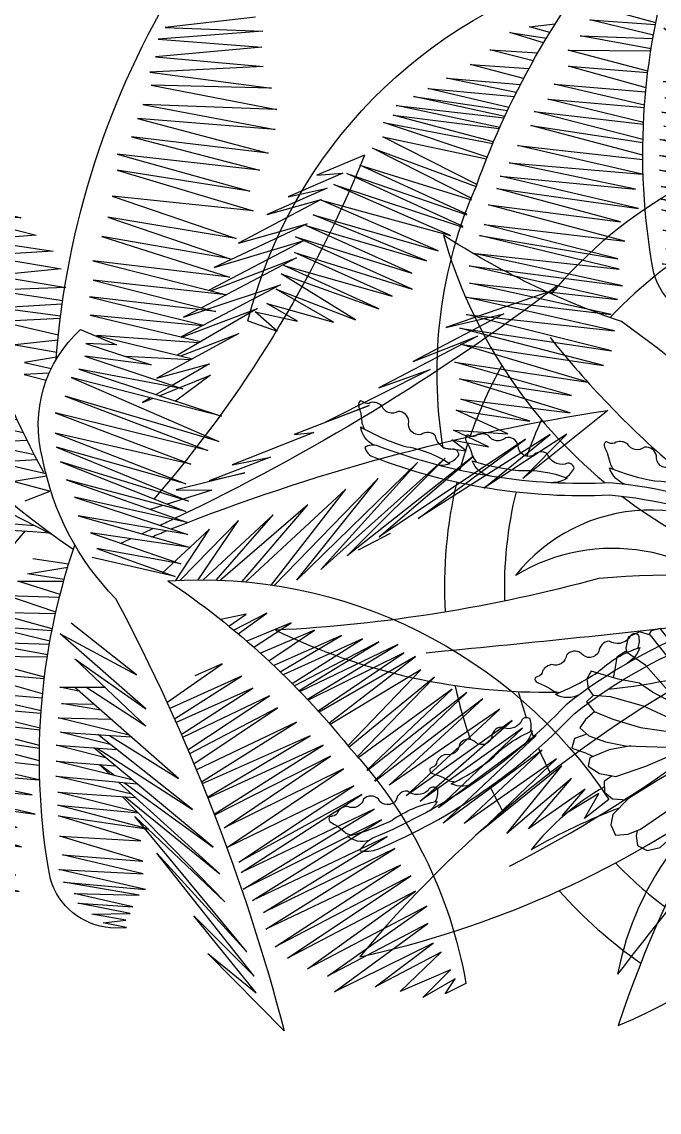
# Model space of a CAD drawing. Header units: inches. Extents: x 5.4 to 65.7, y -9.8 to 26.8.
# Drawn here: x 22.113 to 22.521, y 6.104 to 6.801 of the extents above; entities that cross this region are included whole.
import ezdxf

# ---------------------------------------------------------------- set-up
doc = ezdxf.new("R2010")
doc.units = ezdxf.units.IN
doc.header["$MEASUREMENT"] = 0
for name, color, linetype in [('ALL_FINO', 4, 'Continuous'), ('PA-Herbacea', 2, 'Continuous'), ('PA-Palmeira', 2, 'Continuous'), ('VEGET', 88, 'Continuous')]:
    doc.layers.add(name, color=color, linetype=linetype)

# ---------------------------------------------------------------- blocks, each defined once
blk = doc.blocks.new('D00074C')
at = {"color": 96}
for p, q in [((0.1302311218663683, -0.0845086427961617), (0.0757188448342646, 0.0004106041811656)), ((0.0757188448342646, 0.0004106041811656), (0.1015419458659879, -0.07194044473064799)), ((0.1015419458659879, -0.07194044473064799), (0.0647631135601726, -0.0076271333149602)), ((0.12265539650396, -0.0061064761092755), (0.116606500446597, -0.045610607242077)), ((0.1234385531857921, -0.0235112882105639), (0.12265539650396, -0.0061064761092755)), ((0.0957820010128258, -0.0157583093465723), (0.1302311218663683, -0.0845086427961617)), ((0.136651351782194, -0.0098343553518174), (0.1329599353706901, -0.0383255171597572)), ((0.1373893597339197, -0.04521721684744499), (0.136651351782194, -0.0098343553518174)), ((0.2150286898982756, -0.0182220890939897), (0.2094817911622073, -0.0870813630316869)), ((0.2221213189540074, -0.0908364173446854), (0.2150286898982756, -0.0182220890939897)), ((0.2262254483998491, -0.0200860287152605), (0.2226489963901255, -0.0915312294571695)), ((0.2355560884303462, -0.1030313908798988), (0.2262254483998491, -0.0200860287152605)), ((0.2467528469319193, -0.0974395720160852), (0.2355560884303462, -0.0219499683365316)), ((0.2355560884303462, -0.0219499683365316), (0.2355560884303462, -0.1030313908798988)), ((0.2532842901857555, -0.0256778530255266), (0.2467528469319193, -0.0974395720160852)), ((0.264481058222352, -0.1020994210692621), (0.2532842901857555, -0.0256778530255266)), ((0.2693031483224304, -0.0305070323034813), (0.264481058222352, -0.1020994210692621)), ((0.275352767781198, -0.1038806072831591), (0.2693031483224304, -0.0305070323034813)), ((0.2828427764577768, -0.0293560769557728), (0.275352767781198, -0.1038806072831591)), ((0.2888923863815216, -0.107908961893044), (0.2828427764577768, -0.0293560769557728)), ((0.2932135444999304, -0.0351108645872205), (0.2888923863815216, -0.107908961893044)), ((0.2946539337177412, -0.1033051296093048), (0.2932135444999304, -0.0351108645872205)), ((-0.1432508432404462, -0.0477436477347073), (-0.138276572991471, -0.0414619690378477)), ((-0.138276572991471, -0.0414619690378477), (-0.1430567710940613, -0.0496304039019742)), ((0.3018558512017251, -0.0460449676227146), (0.2946539337177412, -0.1033051296093048)), ((0.3058889371975861, -0.0992767749994195), (0.3018558512017251, -0.0460449676227146)), ((-0.2114664603743332, -0.1169734084295371), (-0.1613815168949909, -0.0507009308780577)), ((-0.1613815168949909, -0.0507009308780577), (-0.1808681327797948, -0.0952480482810203)), ((-0.1558484940898084, -0.0636523923364343), (-0.1469159083549852, -0.0523720173849784)), ((-0.1464045945147501, -0.0553511872171413), (-0.1555547631972887, -0.0709870573787952)), ((0.3096339320008523, -0.0503610583463008), (0.3058889371975861, -0.0992767749994195)), ((0.311938547121331, -0.0975503365314037), (0.3096339320008523, -0.0503610583463008)), ((-0.2596387995107996, -0.1470818053823346), (-0.2008607831652289, -0.0666819271616936)), ((-0.2358401044717022, -0.1301842962251238), (-0.1844519638273208, -0.0657925898006391)), ((-0.2007996581406343, -0.0673840415352087), (-0.2358401044717022, -0.1301842962251238)), ((-0.2184501204008549, -0.0661398053961548), (-0.2274938011670196, -0.0839120094160007)), ((-0.227304908889161, -0.0782518833530519), (-0.2184501204008549, -0.0661398053961548)), ((-0.1808681327797948, -0.0952480482810203), (-0.1571218719725134, -0.0652604575034781)), ((0.3177000944575505, -0.0641725551975192), (0.311938547121331, -0.0975503365314037)), ((0.3182762482376702, -0.0946729427156799), (0.3177000944575505, -0.0641725551975192)), ((-0.1841705461940333, -0.0688845593420595), (-0.2114664603743332, -0.1169734084295371)), ((-0.1710749772165102, -0.09750810411629598), (-0.143843025264606, -0.0702761691607501)), ((-0.1559782878741145, -0.0717107792124421), (-0.1710749772165102, -0.09750810411629598)), ((0.3237497043812951, -0.0751066582330138), (0.3182762482376702, -0.0946729427156799)), ((0.324613939818986, -0.0963993811836956), (0.3237497043812951, -0.0751066582330138)), ((-0.3167074030166643, -0.1625206799004317), (-0.2662161729919803, -0.08674635499053501)), ((-0.3016707918624363, -0.1620814950069054), (-0.2454326264712783, -0.0851557678401691)), ((-0.2662161729919803, -0.08674635499053501), (-0.3016707918624363, -0.1620814950069054)), ((-0.2853654728169718, -0.1576703897853378), (-0.2291399348235622, -0.0807619350837903)), ((-0.2452799931150704, -0.0866803127865228), (-0.2853654728169718, -0.1576703897853378)), ((-0.2286020352068994, -0.0860898573484681), (-0.2596387995107996, -0.1470818053823346)), ((0.3269963462005214, -0.0824019974645047), (0.324613939818986, -0.0963993811836956)), ((-0.3398123469201835, -0.1717596417406413), (-0.2907929603620203, -0.1047081664653309)), ((-0.2907929603620203, -0.1047081664653309), (-0.3167074030166643, -0.1625206799004317)), ((0.1218232118116608, -0.1022780289875764), (0.0807514946412304, -0.1457068773591112)), ((0.0891324771192408, -0.1644300109858889), (0.1267481425941704, -0.1054845866062943)), ((0.1351538454866252, -0.110903913285691), (0.0891324771192408, -0.1644300109858889)), ((0.0981823097633521, -0.1757695935736447), (0.1382946945448246, -0.1129116851446099)), ((0.0807514946412304, -0.1457068773591112), (0.0949072580860723, -0.1233586742194506)), ((0.1480075721584032, -0.1190619281235383), (0.0981823097633521, -0.1757695935736447)), ((0.1024541072924604, -0.1914886214052531), (0.1505397990761521, -0.1206508713539205)), ((-0.3505867303896943, -0.1753148175294936), (-0.3195476464018241, -0.126148216392759)), ((-0.3195476464018241, -0.126148216392759), (-0.3398123469201835, -0.1717596417406413)), ((0.1606852960418528, -0.1269575674279233), (0.1024541072924604, -0.1914886214052531)), ((0.1119769302476691, -0.200024984990073), (0.1639330567080774, -0.1289564716249085)), ((0.1722313602776679, -0.1340202077887302), (0.1119769302476691, -0.200024984990073)), ((-0.3657421634990263, -0.1870991498228531), (-0.337815413562354, -0.1421897904899194)), ((-0.337815413562354, -0.1421897904899194), (-0.3505867303896943, -0.1753148175294936)), ((0.1221353638084109, -0.218473057248044), (0.1771783240498075, -0.1370092695925882)), ((0.1870610579009206, -0.1429149375577454), (0.1221353638084109, -0.218473057248044)), ((0.1324896417956969, -0.2323407861906332), (0.1887614935799642, -0.1439223029569816)), ((0.1997217378389144, -0.1503540717555616), (0.1324896417956969, -0.2323407861906332)), ((0.1390118730044045, -0.2449815280108494), (0.2005204101635161, -0.1508186299703302)), ((0.2137196498530396, -0.15841576567475), (0.1390118730044045, -0.2449815280108494)), ((0.1475074074366168, -0.2527668707865263), (0.2146617674240705, -0.1589522605123279)), ((-0.3844705596980989, -0.2039687059094772), (-0.3607516917385802, -0.1646172166533848)), ((-0.3607516917385802, -0.1646172166533848), (-0.3657421634990263, -0.1870991498228531)), ((0.2245435011992494, -0.1689547835614196), (0.1475074074366168, -0.2527668707865263)), ((0.1568343814724478, -0.2658835676406732), (0.2245435011992494, -0.1689547835614196)), ((0.2416491033680217, -0.1735876713887809), (0.1568343814724478, -0.2658835676406732)), ((0.1704664048050175, -0.2774240482999613), (0.2416491033680217, -0.1735876713887809)), ((0.2527535284865834, -0.1864293068741229), (0.1704664048050175, -0.2774240482999613)), ((0.177184488154499, -0.285484452444444), (0.2527535284865834, -0.1864293068741229)), ((0.2614449041239446, -0.1896343107408231), (0.177184488154499, -0.285484452444444)), ((0.1882889100516649, -0.2983260923361919), (0.2614449041239446, -0.1896343107408231)), ((0.2757457699083847, -0.193791234721441), (0.1882889100516649, -0.2983260923361919)), ((0.1967844367696481, -0.30611142947222), (0.2757457699083847, -0.193791234721441)), ((0.2845184425109224, -0.2033536961699145), (0.1967844367696481, -0.30611142947222)), ((0.2106123013073661, -0.3130715712225314), (0.2845184425109224, -0.2033536961699145)), ((0.2935682751550326, -0.2146932787576721), (0.2106123013073661, -0.3130715712225314)), ((0.2201351319768037, -0.3216079404470009), (0.2935682751550326, -0.2146932787576721)), ((0.3078691377180791, -0.2188502071446939), (0.2201351319768037, -0.3216079404470009)), ((0.2339629888002921, -0.3285680765576635), (0.3078691377180791, -0.2188502071446939)), ((0.3222513004676923, -0.2293645887070892), (0.2339629888002921, -0.3285680765576635)), ((0.2419855252071774, -0.3391566326966275), (0.3222513004676923, -0.2293645887070892)), ((0.3305509859805282, -0.2417302647520918), (0.2419855252071774, -0.3391566326966275)), ((0.25478609350767, -0.3453657479981471), (0.3305509859805282, -0.2417302647520918)), ((0.3371545250900374, -0.2607284653873236), (0.25478609350767, -0.3453657479981471)), ((0.2666406657575082, -0.3571812900262405), (0.3371545250900374, -0.2607284653873236)), ((0.3409533168795891, -0.27925070094257), (0.2666406657575082, -0.3571812900262405)), ((0.2816916709589954, -0.3603121149099621), (0.3409533168795891, -0.27925070094257)), ((0.3540310342860304, -0.287236936150129), (0.2816916709589954, -0.3603121149099621)), ((0.2983242828166701, -0.3677482217402601), (0.3540310342860304, -0.287236936150129)), ((0.3440500330994951, -0.3224517440758441), (0.2983242828166701, -0.3677482217402601)), ((0.3050423661661514, -0.3758086258847433), (0.3440500330994951, -0.3224517440758441)), ((0.3448482408567757, -0.3450783635061354), (0.3050423661661514, -0.3758086258847433)), ((0.3194245289157678, -0.3863230074471344), (0.3448482408567757, -0.3450783635061354)), ((0.3471467383837752, -0.3656527859758758), (0.3194245289157678, -0.3863230074471344)), ((0.3266156102905757, -0.39158019822833), (0.3471467383837752, -0.3656527859758758)), ((0.3410310170935931, -0.3847993301246051), (0.3266156102905757, -0.39158019822833)), ((0.329228484662097, -0.4016210191026142), (0.3410310170935931, -0.3847993301246051))]:
    blk.add_line(p, q, dxfattribs=at)
for points in [[(0.387383718212188, 0.3270502073864012), (0.3925569852992639, 0.300070583498278), (0.3785589482901175, 0.3216785753726277), (0.3811040441907099, 0.2835468237218057), (0.3696510935262685, 0.3127811692013425), (0.3772863907839339, 0.2517703567349598), (0.3556530565171219, 0.3064258736206247), (0.3721961989827485, 0.2327044809095495), (0.3721961989827485, 0.2327044809095495), (0.3416550099520879, 0.3038837575716862), (0.3594707003680109, 0.2136385996257677), (0.3340197126944229, 0.3026126995472169), (0.3467452113091605, 0.2034701354300132), (0.3212942236355725, 0.2949863459420299), (0.3378373661011991, 0.1869463701951695), (0.3072961770705385, 0.2962574094248698), (0.3238393195361651, 0.1894884917024791), (0.2958432359619845, 0.2886310558196832), (0.3111138209214275, 0.1780489640238843), (0.2856628332478392, 0.2835468237218057), (0.3009334277631697, 0.1691515523942284), (0.2716647962386927, 0.2784625861655581), (0.2856628332478392, 0.1602541407645721), (0.2563942017233622, 0.269565179994272), (0.2768528249227928, 0.1505633328221143)], [(0.2761033044480274, 0.1504573012139878), (0.2449412510589211, 0.2593967103401469), (0.2653915880013984, 0.1488539762800745)], [(0.264773319169693, 0.1487564012499081), (0.2360334058509597, 0.2492282406860209), (0.2515740215412698, 0.1465415371119914)], [(0.2121948332589443, 0.1384172690065335), (0.1953118236620415, 0.2339755389340188), (0.1994715654188999, 0.1352974872436996)], [(0.2376625654173412, 0.1439328701614899), (0.2080373222767791, 0.2327044809095495), (0.2136360998875555, 0.1387552465151232)], [(0.2504592782369031, 0.1463429134633394), (0.2194902633853331, 0.2403308290563655), (0.2393878613397871, 0.1442717877703425)], [(0.1844930857987457, 0.1313079103173815), (0.1787686811964146, 0.2250781273043625), (0.1754033223031233, 0.1287174205423618)], [(0.1979625178000763, 0.1349111471219215), (0.1876765264043763, 0.2263491853288317), (0.1853896878434784, 0.1315564611752036)], [(0.1741119334754873, 0.1283389011353755), (0.1685882880381571, 0.2110964835768287), (0.1685882880381571, 0.1266902189546846)], [(0.1656984192943645, 0.1258084310134664), (0.1596804428301957, 0.199656955898234), (0.1552412965409797, 0.1225063314220263)], [(0.1515962580003558, 0.1213140025802173), (0.1482275017216416, 0.1844042541462314), (0.1440694234883161, 0.1187836118127183)], [(0.138275038024137, 0.1167724292562231), (0.1329569072063114, 0.1653383783208202), (0.1287938877469845, 0.1133616061788212)], [(-0.3124736256550187, 0.1602464381392736), (-0.3082265304670266, 0.1266538393363916), (-0.3003068736426251, 0.145111400268163), (-0.2989869308385584, 0.0989675033851887), (-0.2897473216750667, 0.1398378122085786), (-0.2844675504587992, 0.0897387229193028), (-0.2778678269034411, 0.1411562078618616), (-0.2712681128831066, 0.0739179587405507), (-0.2593886181114813, 0.1253354436831087), (-0.2593886181114813, 0.0567787934620623), (-0.2461891900708123, 0.1187434599702426), (-0.244869237731722, 0.0475500129961768), (-0.2303498668869859, 0.1055594870980552), (-0.229029924082919, 0.0409580292833098), (-0.2171504293112934, 0.1042410914447727), (-0.2171504293112934, 0.0419952129000572)], [(0.121449743922963, 0.1106159480826783), (0.1176863126909812, 0.1500856765688172), (0.1138854220586495, 0.1076921253588048)], [(0.4731274579201341, 0.1388545036147675), (0.4727276017268039, 0.1183092095819718), (0.4650923044691387, 0.1322908533095051), (0.4663648524194353, 0.0992433337565606), (0.4561844592611772, 0.1322908533095051), (0.4523668154102883, 0.0839906320045576), (0.4383687688452547, 0.1322908533095051), (0.4383687688452547, 0.0661958087452455), (0.4281883756869967, 0.1297487372605661), (0.4256432702305171, 0.0318772311678317), (0.4103726757151867, 0.1335619113339748), (0.4103726757151867, 0.0331482891923014), (0.3963746387060403, 0.1399172069146921), (0.3963746387060403, 0.0204377034892369), (0.3798314962404135, 0.1373750908657527), (0.3798314962404135, 0.0089981758106426), (0.3658334496753794, 0.1399172069146921), (0.3658334496753794, 0.0039139437127647), (0.3531079510606419, 0.1361040328412839), (0.3480177592594569, 0.0039139437127647), (0.3378373661011991, 0.1386461488902224), (0.3340197126944229, 0.0089981758106426), (0.3251118674864615, 0.1373750908657527), (0.3200216661293891, 0.0051850017372344), (0.3098412729711311, 0.1399172069146921), (0.3072961770705385, 0.0026428802299252), (0.2983883318625771, 0.1386461488902224), (0.2932981305055047, 0.0077271177861733), (0.2818451893969507, 0.1348329693584436), (0.2843902852975431, 0.0102692338351114), (0.2716647962386927, 0.1322908533095051), (0.2678471428319162, 0.0064560597617036), (0.2538490962668822, 0.1310197952850358), (0.2513040003662899, 0.0128113498840503), (0.2385785113074395, 0.1259355631871584), (0.2373059538012558, -0.001170293843483), (0.227125560642998, 0.1246645051626891), (0.2207628113356295, 0.0039139437127647), (0.2144000715841479, 0.1183092095819718), (0.2067647743264827, 0.0001007641809867), (0.1978569291185213, 0.1132249774840943), (0.193712862715826, 0.0014663484513573)], [(0.1043785106617343, 0.1038775394422302), (0.0998706222750584, 0.1348329693584436), (0.0998706222750584, 0.1020136131620326)], [(-0.1065422989491622, 0.066159331439807), (-0.0996754530041759, 0.1187434599702426), (-0.0961159406825534, 0.059191447307537)], [(0.0945554744052968, 0.0997697628835428), (0.0922353250173932, 0.1183092095819718), (0.0862416771109889, 0.0961587025904782)], [(-0.0896230661099713, 0.0547226710028328), (-0.0811962442122161, 0.0976491022854527), (-0.0783083768096278, 0.0466898570279826)], [(0.1762697089254745, 0.0039754720884311), (0.1660431921375645, 0.1030565078299688), (0.1626383974814127, 0.0055668763766663)], [(0.1899200870061346, 0.002057361956457), (0.1787686811964146, 0.104327565854438), (0.1787686811964146, 0.0036486919350485)], [(-0.2141417848900164, 0.0419800747007573), (-0.2026310489315342, 0.0963307066321702), (-0.2036802942768456, 0.0418338406218144)], [(-0.2011472052100966, 0.0417765630427676), (-0.190751554159909, 0.0936939153256042), (-0.1865535548439425, 0.0412803710078222)], [(0.1457997636788679, 0.0070895585320372), (0.1393196469577929, 0.0890748641024355), (0.1341732482737744, 0.0078569326574049)], [(0.1611495336790807, 0.005721198528346999), (0.1533176935228269, 0.0928880381758433), (0.1478708373834264, 0.0069285687986054)], [(-0.1819697973710652, 0.0410660081995338), (-0.1722723453679489, 0.0778731457003992), (-0.1712865723371192, 0.0404576372872052)], [(-0.0739975124609973, 0.0435452067228526), (-0.0666768638324566, 0.0791915468001343), (-0.0631985259546886, 0.034026103810529)], [(0.1157403341263592, 0.0086005639081073), (0.1075059195327236, 0.08144851049724801), (0.0974304777101886, 0.0087667203654793)], [(0.1304960980552149, 0.0080515331186986), (0.1215039565418701, 0.0789063944483099), (0.1168095853450352, 0.0085732403159167)], [(0.09571038395100501, 0.0087530411033656), (0.0935078729676896, 0.0725511043259632), (0.0861589535321463, 0.0085855423320496)], [(-0.1668195585803508, 0.0401580603086269), (-0.1577529649881897, 0.0673259695812307), (-0.1561347276129732, 0.043080834126886)], [(-0.1516727629036325, 0.0443827811552913), (-0.1471934225556544, 0.0660075739279478), (-0.1451158429156883, 0.0459478215122871)], [(-0.0610066308039969, 0.0331128071146028), (-0.0521574834526972, 0.0607339858683633), (-0.0481976550404966, 0.0277740564111229), (-0.0363181602688714, 0.0488684086494598)], [(0.0721907322699066, 0.008060976906072), (0.0655117893935089, 0.06365369269630701), (0.058297625766411, 0.0072089585012654)], [(0.0833940112500318, 0.0085080871728822), (0.0782372784523592, 0.0661958087452455), (0.0737659567864644, 0.0081367686332365)], [(0.0572826707761745, 0.0071337687566482), (0.0489686469278824, 0.0522141650177122), (0.0437060841704964, 0.005957885530261999)], [(0.0411183402302142, 0.0056977488545451), (0.0349706003628485, 0.0445878168708958), (0.0290729461547421, 0.0043343981274533)], [(-0.1942100220144528, 0.0225971738033954), (-0.1854945257194225, -0.0111186577042846), (-0.1826725794656012, 0.016128217804809), (-0.1723254335556418, -0.044002816661505), (-0.1713847799813939, 0.015188671940908), (-0.1553937415637923, -0.0750078797585632), (-0.1591563413918613, 0.0189468595288718), (-0.1365807568923691, -0.1125897721676488), (-0.1506904953959365, 0.0245841429769986), (-0.114005165158416, -0.1135293221639104), (-0.1337588034040866, 0.0274027847010627), (-0.1045986728227044, -0.1050733928593597), (-0.117767764986485, 0.0339796181454504), (-0.090488934319137, -0.0919197301029438), (-0.0998954266548488, 0.0311609764213872), (-0.0726165959875006, -0.0900406342427811), (-0.0876669880653157, 0.0283423346973235), (-0.0575662039096855, -0.0947383718270074), (-0.0754385422413217, 0.0227050471168364), (-0.04815971157397401, -0.093798825963106), (-0.0603881501635066, 0.015188671940908), (-0.0387532120038012, -0.0966174676871696), (-0.0462784116599394, 0.0057931967724558), (-0.028406073328303, -0.0984965635473318), (-0.0302873732423377, 0.000155913324329), (-0.017118281078557, -0.102254751135296), (-0.017118281078557, -0.0129977494320866), (-0.0016928834734953, -0.0963230618008648), (-0.0039491889147765, -0.0205141287403761), (0.010160556823252, -0.09285928009920501), (0.0045166570811486, -0.0176954870163124)], [(0.0133372565401495, 0.0021728687930347), (0.0133372565401495, 0.0344193472167707)], [(0.0273353031051833, 0.0041169412284185), (0.0273353031051833, 0.0369614632657092), (0.0162050248678153, 0.0025990983497852)], [(-0.4912055845057365, -0.0900406342427811), (-0.4705112999202789, -0.012058203568186), (-0.4799177922559905, -0.0984965635473318), (-0.4592235004360715, -0.0073604659839597), (-0.4658080465179621, -0.0994361094112328), (-0.4432324620184699, -0.0073604659839597), (-0.4488763617605734, -0.1031943011315572), (-0.4291227235149026, -0.0045418242598965), (-0.4310040234289369, -0.1135293221639104), (-0.4178349312651565, -0.0073604659839597), (-0.4131316850973006, -0.1210457014721995), (-0.39996259293352, -0.0026627283997343), (-0.3952593467656643, -0.1219852473361005), (-0.3867935007697394, 0.000155913324329), (-0.3736244086059588, -0.1191666056120368), (-0.3698618087778897, 0.0029745550483926), (-0.3576333701883569, -0.1135293221639104), (-0.3529301167860401, 0.0133095760807449), (-0.3378797319426861, -0.1078920345834229), (-0.3388203782824727, 0.0114304802205827), (-0.3209480399508363, -0.1135293221639104), (-0.3153041402087326, 0.0123700260844837), (-0.294609855623275, -0.102254751135296), (-0.2964911555373097, 0.0133095760807449), (-0.275796870951852, -0.0994361094112328), (-0.2786188172056732, 0.016128217804809), (-0.2598058252997891, -0.101315205271395), (-0.2560432327061811, 0.020825955389034), (-0.2438147868821875, -0.101315205271395)], [(-0.2437947813011207, -0.1008076587300373), (-0.2391115407143316, 0.0180073136649708), (-0.2278237484645853, -0.093798825963106), (-0.2240611486365164, 0.0189468595288718), (-0.2140466433004999, -0.0847182886284936)], [(-0.2134861815653066, -0.0839516575296835), (-0.2080701102189146, 0.016128217804809), (-0.1993166446359571, -0.0844187193068065)], [(-0.1979692693646457, -0.0827303960511685), (-0.191138418227065, 0.007672292632618), (-0.1831981223017283, -0.0795686981475532)], [(0.1554251835951534, -0.0732789854834559), (0.1497142382898665, -0.0089023855411816), (0.1439517878869934, -0.0554276370610634)], [(0.0957820010128258, -0.0157583093465723), (0.1454727799624476, -0.0869909428406657), (0.1191344843589117, -0.0291008495893341)], [(0.1583676829487528, -0.0560341156288633), (0.1870827700411166, -0.1225347263498655), (0.1206537982535634, -0.0191785142149073)], [(0.1661446996760496, -0.0580408580881566), (0.161844065562001, -0.0126302647837235), (0.1568134699837917, -0.0754390072123346)], [(0.1785274698945081, -0.0557433889736507), (0.1739738928341354, -0.0107663251624528), (0.1697415745561941, -0.064312855928542)], [(0.1942545413892651, -0.0816809050804626), (0.1879698481123693, -0.0126302647837235), (0.1843320531706427, -0.0653164663433481)], [(0.2071080030832402, -0.0835193885693255), (0.201032734620042, -0.0144942098514478), (0.1973057498895834, -0.0867130415242135)], [(-0.1819497562739223, -0.0779168582170971), (-0.1763641591828824, -0.020532310687694)], [(0.1711137366730044, -0.046952507254673), (0.212447453128846, -0.1387806056014829), (0.1591797040187024, -0.0458957490207452)], [(0.1978748276304894, -0.0756858620342218), (0.242826251999398, -0.1617866976118778), (0.1713540022660847, -0.0439127101205683)], [(0.1852815772554503, -0.0515645044765405), (0.1928292938495679, -0.0660215481538118)], [(0.1924152350969639, -0.0614722375147561), (0.1853314183413193, -0.0508426557912531)], [(-0.0505263298548986, -0.0727060426904611), (-0.0454195334833323, -0.0621669106925458)], [(0.1795726482031774, -0.0660669326097483), (0.1795306036452176, -0.0656516457394045)], [(-0.2919975759387946, -0.3900602809603968), (-0.2439084818345916, -0.2979185910224986), (-0.2634343756712172, -0.3470276440434539), (-0.2098568887270057, -0.2737413425739223), (-0.2405637632672892, -0.3269441518091578), (-0.1821155951063569, -0.2469954584961589), (-0.2050293796998863, -0.289538440781846), (-0.1449928436198193, -0.204617033863296), (-0.1653441163403206, -0.2408548298116986), (-0.1301264760812795, -0.1786818706321775), (-0.1345316752711292, -0.1959077683169936), (-0.0954174791083022, -0.1284048968953533), (-0.1068959513992476, -0.1609061409030041), (-0.0781373570562026, -0.1103682827681967), (-0.0899757306948426, -0.1405617655033788), (-0.0659390679195995, -0.0824825581338322), (-0.0704930090478182, -0.1139122025338137), (-0.0522605050434937, -0.0762849402791481)], [(0.2102241224461394, -0.0778660526997306), (0.2655094411111789, -0.1711533406747883), (0.1981632323457094, -0.0700973627275623)], [(0.394797211166567, -0.2483194374196875), (0.3368287276269637, -0.1710221264553344), (0.3649296743755981, -0.2187007004591694), (0.3055743470245753, -0.1539074441878023), (0.3507013850227296, -0.2147493553582267), (0.2556042627547541, -0.1131915273819084), (0.3303508136705713, -0.2052636852068148), (0.2263336220061654, -0.0889595403460617), (0.2893007947499289, -0.1792940816267845), (0.2104204050739695, -0.0754293975736711)], [(0.013544064912656, -0.0940809592789247), (-0.0357647757748667, -0.116809953468652), (0.0092546574599984, -0.0807947794161841)], [(0.0100904927347003, -0.1135533709965153), (-0.0473488332356795, -0.1410554428661586), (0.0128107705075772, -0.0978153386978651)], [(0.0079349649437726, -0.1295094063219708), (-0.0568790298200771, -0.1708917257321176), (0.0094484890535493, -0.117866055017998)], [(0.0058871988614451, -0.1523571249915649), (-0.0700514519801652, -0.2001099243308704), (0.0075015109220961, -0.1333885618847406)], [(0.0466836107603083, -0.1466450243654473), (0.0338690873086038, -0.1602421625118295), (0.0421032482774128, -0.1388233070721503)], [(0.0521891945313819, -0.1557584439701336), (0.0302809565181996, -0.1780875461948557), (0.0496501319823563, -0.1515932980835082)], [(0.0050253937717665, -0.1787193631482324), (-0.0888143677119409, -0.2313750054410679), (0.0056870334482114, -0.1557392239208495)], [(0.06199353281145, -0.1712732145760736), (0.0356613472497094, -0.2009150580570291), (0.0576126124776701, -0.1644486089745287)], [(-0.1924164622339219, -0.4509966997283934), (-0.1215366009573231, -0.3853364786534432), (-0.1660493733440081, -0.4182229914156675), (-0.1077499548319949, -0.3524780391808737), (-0.1635924498607064, -0.4036620548725427), (-0.0724267294030866, -0.298560834611497), (-0.1562648419408243, -0.3824387220816465), (-0.0513556366170684, -0.2669385536320767), (-0.1346850981581928, -0.3389204612964884), (-0.0305388741591459, -0.2412642691619822), (-0.1290514465471718, -0.3144140919053031), (-0.0149526974854983, -0.2199446196671917), (-0.1220837431948436, -0.2908830022462428), (-0.0026488308895777, -0.2003146440060126), (-0.1023466944395828, -0.2582854471716569), (0.0050257750783338, -0.1809129626232524)], [(0.0719427697927175, -0.1861730624115987), (0.0389871487281641, -0.2222405126152114), (0.0663018572759541, -0.1778240486601721)], [(0.0800163339118387, -0.1977012171783627), (0.0400625088127897, -0.2466442475451362), (0.0754334823352771, -0.1912163434991698)], [(0.08874815624192901, -0.2096522053759786), (0.0403064138653386, -0.2657166171172922), (0.0822551995520727, -0.2008149664737657)], [(0.0940467553784949, -0.2166604396117773), (0.0407461678372648, -0.2802086534201211), (0.0905606657194352, -0.212069580134592)], [(0.1006749647873351, -0.2251839470537926), (0.0407129237838638, -0.2975039030862372), (0.0948658685578091, -0.2177281547634364)], [(0.1094219598757862, -0.236042077225727), (0.0471538580273958, -0.3037871873246796), (0.1012520806740699, -0.2259137484026685)], [(0.1188421265949082, -0.2472720439654124), (0.0488167571559251, -0.3144499168069745), (0.1104121679780687, -0.2372445627016253)], [(-0.0372066160614462, -0.2504012684182335), (-0.056237693178028, -0.276433046584835)], [(0.1361464199722219, -0.2667550793578832), (0.0598398820879155, -0.3209340991169491), (0.119806159216294, -0.248395484838785)], [(0.1450545390441419, -0.2762529518724843), (0.0645846731495174, -0.3338499035392144), (0.1373391875380067, -0.2680469062424189)], [(0.1551855264267352, -0.286649094704094), (0.072688506521579, -0.3507959172599513), (0.1458372207405946, -0.2770711898271601)], [(0.1633281118452785, -0.2947088670207796), (0.0738784076247812, -0.3642618601055329), (0.1556270530630224, -0.2870927516258472)], [(0.1489412332498561, -0.5029428765442537), (0.1690401921340459, -0.4842160335302684), (0.1449874213572438, -0.4933983301335161), (0.1695464342127737, -0.4641175705008651), (0.1430473621871399, -0.4809584795119389), (0.1852182257329613, -0.4362121358644333), (0.1354978347412066, -0.4675667112429305), (0.1923612509745984, -0.4178166238041459), (0.1923612509745984, -0.4178166238041459), (0.1256978549658192, -0.4572532221124215), (0.1933404865858195, -0.3949149373653995), (0.1202842169595129, -0.4517209643227709), (0.1890686935495445, -0.379195919579848), (0.1145121328820814, -0.4380541290453071), (0.1916295313241192, -0.360599505041622), (0.1024617084914696, -0.4308189246929466), (0.178828959802231, -0.3543903941465092), (0.0977169206512638, -0.417903115864275), (0.1753073094043989, -0.3376452728576544), (0.0924991238501052, -0.4077905191656482), (0.1723399649326942, -0.3244543970205278), (0.0841994492728958, -0.395424844353887), (0.1652634277978588, -0.3082594097485827), (0.0771229089166641, -0.3792298614883482), (0.1638706037970969, -0.2952368122132256)]]:
    blk.add_lwpolyline(points, dxfattribs=at)
for centre, radius, start, end in [((-1.96295544721014, 0.1762441973484288), 1.952090723305579, 355.9138609237802, 9.500289713576457), ((1.755322300035316, -0.0892808618991734), 1.7704354039745, 161.0184909302544, 176.3642788679749), ((-1.060359199760239, -0.3099890757262798), 1.100704516162934, 17.52353751759978, 40.20226232192783), ((-0.6451167987442226, -0.3097421743919546), 0.7156227348394193, 25.64722129393575, 64.59197066555201), ((0.4315207903449297, -0.1055791793083802), 0.4348750020044307, 95.8251907414621, 156.1258958696956), ((-0.5162739548436467, -0.558225221019984), 0.746817313131163, 52.70159997131078, 74.16358081298667), ((0.3470124761465518, -0.2531721878553572), 0.4118129617347702, 72.1670174214552, 105.2574664494629), ((0.3773816795251466, -0.5627611935852177), 0.7203734660451522, 101.1042897309063, 122.5351119579719), ((-0.2194344786297809, -0.7109330068536948), 0.7529316841406283, 85.83246995712784, 113.0007198782182), ((-0.1217503975526072, -0.0664624626478898), 0.1148129610365785, 66.66622860873842, 129.1320745767616), ((-0.1546859289796939, -0.1886288707996257), 0.2407180563042761, 37.06721985215007, 70.98960430805634), ((0.1012482558538857, -0.5794514980549548), 0.5882306077650704, 71.05448042713796, 100.326717160783), ((0.2667499051146362, -0.0778683457594913), 0.0604167829439586, 355.6965019145751, 65.05719425565815), ((-1.659426992191798, 1.005911326616111), 1.952090723305579, 327.2784548929318, 327.5625216777347), ((1.090284313989684, 1.379789652737682), 1.7704354039745, 233.5080905745389, 246.8690496878828), ((-0.6438206436843075, 0.8657452585865589), 1.100704516162934, 283.6282841834708, 302.3358951356613), ((-1.659426992191798, 1.005911326616111), 1.952090723305579, 326.6390654200371, 326.971375938083), ((1.498952289375442, -0.974172832331682), 1.7704354039745, 149.1890564631433, 149.6445814014239), ((-1.659426992191798, 1.005911326616111), 1.952090723305579, 326.0717090716371, 326.4399271963085), ((-1.659426992191798, 1.005911326616111), 1.952090723305579, 314.3302567918222, 326.0082210754355), ((1.498952289375442, -0.974172832331682), 1.7704354039745, 149.7884232916307, 162.8120555751441), ((0.4398991967360211, -0.1797405701596348), 0.4348750020044307, 167.704650635703, 228.0053557639365), ((0.666011603529939, 0.221282642376055), 0.7203734660451522, 205.3491741789103, 222.7262567744922), ((0.45878349880083, -0.0107176886431817), 0.4118129617347702, 218.5730800559357, 251.6635290839434)]:
    blk.add_arc(centre, radius, start, end, dxfattribs=at)
blk = doc.blocks.new('D00132C')
at = {"color": 221}
for points in [[(-0.2305217931007578, -0.0254041245890646), (-0.2504498597801085, 0.0002195430163988), (-0.2815835471496202, 0.040605655182718), (-0.3064241537654412, 0.0718375841990383), (-0.3203519018107146, 0.0757565311303914), (-0.3349040973358207, 0.0691451763333735), (-0.3375335715519816, 0.054995075648232), (-0.336280336191593, 0.049759080001537)], [(-0.2250420459934648, -0.0234401047012087), (-0.2487228579836519, 0.0238528968535182), (-0.2790467443805618, 0.0614269421496915), (-0.294208687579016, 0.0802139647977761), (-0.3054679814201113, 0.0769830748357655), (-0.3085133152883039, 0.0724254260462991)], [(-0.2460931815982125, -0.0358613298104246), (-0.2869888669546733, 0.0043478963055612), (-0.3123075592101521, 0.0330070828717951), (-0.3382507010774826, 0.0511359562365475), (-0.3489392367658098, 0.0438066281793482), (-0.3518077538018012, 0.0283701562691626), (-0.3538263405851956, 0.0175074499337423)], [(-0.2477378728865719, -0.0376342119081826), (-0.2772175225576526, -0.014768198115913), (-0.3038778024170325, -0.0004984366548817), (-0.3204740046664871, 0.0105703471698347), (-0.3475196902518773, 0.0155961723909835), (-0.381575594583011, 0.0259170688584125), (-0.3873516086430142, 0.016344062616549), (-0.3856393267841644, 0.0040487350864583), (-0.3793462436320789, -0.0051054540317228)], [(-0.2535976717442857, -0.0462177991242103), (-0.2820910557314046, -0.0338244650177212), (-0.3151907877172067, -0.018358077913565), (-0.3569740307870205, -0.0066012313829507), (-0.3793462470964783, -0.0051054538000984), (-0.3874589904951638, -0.0129134342402395), (-0.3777803270778019, -0.0253583406084728), (-0.3542665870622609, -0.0350510076262278), (-0.3189228056514272, -0.0456112267423085), (-0.2566008585221318, -0.0545296806797639)], [(-0.3773964261223251, -0.0255165895355577), (-0.3889469505378043, -0.0352604225888715), (-0.3962498940298976, -0.0458804756357165), (-0.3848052477620475, -0.05599196000877901), (-0.3636282476837549, -0.0639196051899598), (-0.3378704487106292, -0.0687061059910473), (-0.2849205927793756, -0.0705608745064101), (-0.2569322552267911, -0.0699022654648238)], [(-0.3871779166224007, -0.053895678171626), (-0.4027430376154002, -0.0593126012892652), (-0.4064213545579822, -0.0719370005927455), (-0.3888689810292088, -0.0778602995172893), (-0.3791756484421052, -0.0824716708944437)], [(-0.3312066971205408, -0.0689395290367973), (-0.3588621069607232, -0.0741208391100875), (-0.3833857107806713, -0.0842024140257334), (-0.3852980554713328, -0.0944933952991894), (-0.3710385836265686, -0.1037971590587405), (-0.3504323501675989, -0.1076263586367652), (-0.3120736697494783, -0.0947925443706395), (-0.2567463257869032, -0.0708293836606249)], [(-0.2506352861438979, -0.0853290504314002), (-0.2981996226958417, -0.1133402408272556), (-0.3343679260828952, -0.1358966419447953), (-0.3541253785812475, -0.1561794468154216), (-0.3565158089115683, -0.1690431705389623), (-0.3509398587493833, -0.1820564788372043), (-0.3347680517465155, -0.1810692595518897), (-0.3189279590105839, -0.1746972252097859), (-0.2868623688787072, -0.1527092260222532), (-0.2445326372390919, -0.1113358899309316), (-0.2343400499266088, -0.1008722826232039)], [(-0.3551975397291721, -0.1067408565922161), (-0.3649845467587162, -0.1142377191703384), (-0.3647992038645177, -0.1275800917340018), (-0.3544034013890967, -0.1361658804619595), (-0.3358771744895803, -0.1374460213972675)], [(-0.3232479833332489, -0.176435052367849), (-0.3244649302507565, -0.1829838602266065), (-0.3227526483919052, -0.1952791877566973), (-0.3105908831971199, -0.2015315566832218), (-0.2939409810220348, -0.1979715967192305), (-0.2698417724486736, -0.1758340186935553), (-0.2465523637819048, -0.1508843680611763), (-0.2171965988183061, -0.1077770191986773)]]:
    blk.add_lwpolyline(points, dxfattribs=at)
at = {"color": 84}
for centre, radius, start, end in [((-0.3054050187306611, 0.0101785066126638), 0.2203787916483023, 43.21831862326162, 141.4415552034138), ((-0.3543027303832582, -0.057758682932076), 0.2395506664836584, 39.72680611967581, 121.0152879817798), ((-0.2056993480518959, -0.3999566807379886), 0.3212840924382365, 119.7020270184049, 141.7107753631942), ((-0.0814465433975509, -0.8504199614606942), 0.750733213967207, 110.6346324954348, 120.0934409725463), ((0.0311933759910909, -0.4326788118213047), 0.3865342601424512, 142.3629020572285, 168.9827650319917), ((4.418803223591742, -4.042542388775625), 6.024480251169205, 140.6463524448755, 142.3048156887457)]:
    blk.add_arc(centre, radius, start, end, dxfattribs=at)
blk = doc.blocks.new('VEGET-13')
at = {"layer": 'VEGET', "color": 94}
for points in [[(0.004478449392936, -0.0096507131260033, 0.1050854009977248), (0.1094648429303731, -0.0708443840435473, 0.2977438058739563), (0.0106395154621155, -0.0022405390417486)], [(0.0009072122401088, -0.0048287277608274, 0.1428066496310989), (-0.0261850147172882, -0.0729596981166658, -0.104348813947799), (-0.0353576739105339, -0.1308347620137837, 0.2432210950328526), (-0.0350009437397247, -0.1342103795679828, 0.2667819612852134), (-0.0325554400883847, -0.1319059695595035, 0.1039632253439474), (-0.0231778281470407, -0.0730283165101202, -0.1363662033843716), (0.0014461566903097, -0.0090746507294526, -0.1600828659461676)], [(0.0014461566903097, -0.0090746507294526, 0.1561406007101569), (0.0293221531431849, -0.0839050120859755, -0.104348813947799), (0.0626008141533356, -0.1321356187496114, 0.1366768283737431), (0.0657588858110021, -0.1354865106001526, 0.1487746855522288), (0.0653686115932537, -0.1309783386056598, 0.1039632253439474), (0.0315467962789358, -0.0818804522644943, -0.1600828659461676), (0.0043592465632849, -0.0067507922760486, -0.1600828659461676)], [(-0.0022698249833892, -0.0090788068721448, 0.0990765246363668), (-0.0664701930772505, -0.0700440584146751, -0.0604418645154126), (-0.0880823564975093, -0.114555708023043, 0.1511037370479469), (-0.026130624160214, -0.0741247123368609)], [(-0.0003666163462546, -0.0218007400562259, 0.06007634929387901), (-0.0022677443856516, -0.0757045085205324, -0.0542462930362428), (0.0106658340556813, -0.1564985194302499, 0.1174900118203304), (0.0261382622277977, -0.0861203114446001)], [(0.0212042406315369, -0.049895226476397, 0.0920043895982696), (0.0923090440744208, -0.1354920771724242, 0.1010977897987604), (0.0524318142957414, -0.0449871045854362)], [(-0.0257023220059072, -0.0686432916499493, -0.2663095591354149), (-0.0299466937110924, -0.0730645394683851, 0.0507452895795584), (-0.0266452098146446, -0.0617128259813971, -0.1101075398650842), (-0.0238502820529005, -0.0497057873809075, -0.168962808767237), (-0.0231517848515726, -0.05477046296693901)], [(0.0266943485288089, -0.0804468333820623, -0.2663095591354149), (0.0266708758483372, -0.086575583048762, 0.0507452895795584), (0.021231293753436, -0.0760792912444162, -0.1101075398650842), (0.0149729283875337, -0.0654579231548569, -0.168962808767237), (0.0189720849560602, -0.0686431364714837)], [(-0.0277960200333203, -0.1026533704536527, -0.2650031402856168), (-0.0317032132984534, -0.1073412908639488, 0.0507452895795584), (-0.0292340383851233, -0.0957799600471043, -0.1101075398650842), (-0.0273176307969232, -0.0836017837015701, -0.1334780655942575), (-0.0261934394949988, -0.0875253838483143)], [(0.0486372836457556, -0.1065155239920168, -0.2650031402856168), (0.0490418809915649, -0.1126047815799458, 0.0507452895795584), (0.04285509082476, -0.1025308140179035, -0.1101075398650842), (0.0358426005418395, -0.0923915055020839, -0.1334780655942575), (0.0393629050663034, -0.0944569110917657)], [(-0.0356073814327642, -0.1320311666613403, -0.2376997372390072), (-0.0401324430596053, -0.1352360446422525, 0.0507452895795584), (-0.0353249094860142, -0.1244356365042254, -0.1101075398650842), (-0.0309305739814549, -0.112917372198333, -0.0877070787157244), (-0.0304961081995581, -0.1155911436811152)], [(0.0632452508685288, -0.1331740980452487, -0.2376997372390072), (0.0621795431484267, -0.1386157607189666, 0.0507452895795584), (0.0582106652701331, -0.1274798187562798, -0.1101075398650842), (0.0534474672419534, -0.1161091309278595, -0.0877070787157244), (0.0556063014132624, -0.11774536119239)]]:
    blk.add_lwpolyline(points, format="xyb", dxfattribs=at)
at = {"layer": 'VEGET', "color": 7}
for points in [[(-0.0240579753285841, -0.0501476242069057, 0.1712788130050037), (-0.0262534087265078, -0.0478219750484481, 0.5534184334885917), (-0.0273969039347311, -0.0499439760278024, -0.3732350310846914), (-0.0302540409373768, -0.0542055010076794, 0.3888542182516556), (-0.0301317701651676, -0.0578297538335759, -0.5564247787609724), (-0.0328918802398639, -0.0613325998751062, 0.4249088631335676), (-0.0350625911521751, -0.0643247057581133, -0.4759191765041055), (-0.0358998988522314, -0.0685820526709833, 0.2358620524167683), (-0.0363608213763653, -0.0713563260221424, -0.3463743198653341), (-0.0361992603430923, -0.0731850644113008, 0.1376013077225202), (-0.0363889591307589, -0.0739194753906789, 0.4076016700870145), (-0.0351264656658157, -0.0742870081251574, 0.053591537421526), (-0.0336748146481019, -0.0736334823302656, -0.0299986678700204), (-0.0313687762698503, -0.0729767302543705, 0.0207861407652633), (-0.0307337510138512, -0.0728084537815041, 0.0170755422816108), (-0.0295495645424882, -0.0720560880443451)], [(0.0151273129866145, -0.0659210879993122, 0.1712788130050037), (0.0119335954472861, -0.0657515589695201, 0.5534184334885917), (0.0125693381418941, -0.0680767042711867, -0.3732350310846914), (0.0134401033085978, -0.0731329474447762, 0.3888542182516556), (0.0160285025041604, -0.0756727010336427, -0.5564247787609724), (0.0164462110524979, -0.0801127075182953, 0.4249088631335676), (0.0169383771127736, -0.0837763745404283, -0.4759191765041055), (0.0192686905200645, -0.0874363918006189, 0.2358620524167683), (0.0208485532253899, -0.0897629936214148, -0.3463743198653341), (0.02222692296039201, -0.0909756283302548, 0.1376013077225202), (0.0225961426630788, -0.0916382156285192, 0.4076016700870145), (0.0237637439894454, -0.0910335031326977, 0.053591537421526), (0.024364015245455, -0.0895590333768084, -0.0299986678700204), (0.0255806687589022, -0.0874929040199248, 0.0207861407652633), (0.0259243795523614, -0.0869330496303418, 0.0170755422816108), (0.0262628207140217, -0.0855715029431119)], [(-0.0274927198362121, -0.0840575249723514, 0.1712788130050037), (-0.0298511014748013, -0.0818972916840881, 0.5534184334885917), (-0.0308376241525479, -0.08409666487977499, -0.3732350310846914), (-0.033378042121528, -0.0885542543122924, 0.3888542182516556), (-0.0329931409115263, -0.0921600842786514, -0.5564247787609724), (-0.0354918325730513, -0.0958539546060626, 0.4249088631335676), (-0.0374397344761044, -0.0989956677782083, -0.4759191765041055), (-0.0379659495105838, -0.1033025442169499, 0.2358620524167683), (-0.0382243736906456, -0.1061029476063506, -0.3463743198653341), (-0.0379305568498847, -0.1079151445403337, 0.1376013077225202), (-0.0380664715099579, -0.1086613833237342, 0.4076016700870145), (-0.0367806394980908, -0.1089363489528496, 0.053591537421526), (-0.03538022995351, -0.108179222973062, -0.0299986678700204), (-0.0331279188536908, -0.1073568903148363, 0.0207861407652633), (-0.0325067762667235, -0.1071429839480933, 0.0170755422816108), (-0.0313802975652355, -0.1063066840398639)], [(0.0360301825507823, -0.092842248519216, 0.1712788130050037), (0.0328325820673317, -0.0929048820660672, 0.5534184334885917), (0.0336353469907831, -0.0951777740400255, -0.3732350310846914), (0.0348706660387688, -0.1001575143802142, 0.3888542182516556), (0.0376365118712641, -0.1025027767362454, -0.5564247787609724), (0.0383752581200709, -0.1069007753714182, 0.4249088631335676), (0.0391319394066776, -0.1105190784143444, -0.4759191765041055), (0.0417216588231177, -0.1140003770607132, 0.2358620524167683), (0.0434661612168688, -0.1162062223858449, -0.3463743198653341), (0.04492887932020299, -0.1173156554904668, 0.1376013077225202), (0.045345199059549, -0.1179497083205252, 0.4076016700870145), (0.0464658491038947, -0.117261875827805, 0.053591537421526), (0.0469575602268115, -0.1157477401623428, -0.0299986678700204), (0.0480211020907593, -0.1135987834399339, 0.0207861407652633), (0.0483232875733384, -0.1130154670753463, 0.0170755422816108), (0.0485620516297463, -0.1116329535937561)], [(-0.0311961577367077, -0.1133270324801741, 0.1712788130050037), (-0.0330566175895264, -0.1107256365185787, 0.5534184334885917), (-0.0344767986884453, -0.1126733416024868, -0.3732350310846914), (-0.0378844327712424, -0.1165089454615655, 0.3888542182516556), (-0.0382538217602639, -0.1201163975350568, -0.5564247787609724), (-0.0414626362177493, -0.1232134360870498, 0.4249088631335676), (-0.0440183475193332, -0.1258842081145568, -0.4759191765041055), (-0.0454241729744514, -0.1299890518035225, 0.2358620524167683), (-0.0462563459510403, -0.1326754118570603, -0.3463743198653341), (-0.0463437872945858, -0.1345091893994281, 0.1376013077225202), (-0.0466311414121834, -0.1352111671254086, 0.4076016700870145), (-0.0454300099700031, -0.1357461935906805, 0.053591537421526), (-0.0439032635497081, -0.1352951592129017, -0.0299986678700204), (-0.0415295550435224, -0.1349565676908222, 0.0207861407652633), (-0.0408775973446662, -0.1348757889437486, 0.0170755422816108), (-0.0396024765333158, -0.1342906233963426)], [(0.0535377428746662, -0.1165889294144256, 0.1712788130050037), (0.0503963588274599, -0.1159886977250606, 0.5534184334885917), (0.0507115482134011, -0.1183784937620897, -0.3732350310846914), (0.0508899493433335, -0.1235060662913536, 0.3888542182516556), (0.05311078041784299, -0.1263727835823047, -0.5564247787609724), (0.0529237001682947, -0.1308284697242286, 0.4249088631335676), (0.0529154681215136, -0.1345250378236091, -0.4759191765041055), (0.0547289630520855, -0.1384667789437097, 0.2358620524167683), (0.0559793876609822, -0.1409858026628665, -0.3463743198653341), (0.0571809464047557, -0.1423738381986919, 0.1376013077225202), (0.057457088870347, -0.1430803015419517, 0.4076016700870145), (0.0586957926094582, -0.1426391857899683, 0.053591537421526), (0.0594901064956734, -0.1412595292776482, -0.0299986678700204), (0.0609752106068955, -0.1393770835095083, 0.0207861407652633), (0.0613915336845761, -0.1388689013157354, 0.0170755422816108), (0.0619111429089756, -0.1375656906438447)]]:
    blk.add_lwpolyline(points, format="xyb", dxfattribs=at)
at = {"layer": 'VEGET', "color": 72}
for centre, radius, start, end in [((-0.2361477975240569, -0.2552519461054654), 0.3438327447268358, 27.21291886884271, 45.58621894029309), ((-4.458886993704395, -0.5474321765684352), 4.495646781171505, 5.47042099699455, 6.397136277615303), ((-0.2076846561900485, 0.0952213252405097), 0.233694988178023, 308.4070032198609, 319.2782537743611)]:
    blk.add_arc(centre, radius, start, end, dxfattribs=at)
at = {"layer": 'VEGET', "color": 94}
for centre, radius, start, end in [((-0.1292843657128682, -0.0888410208055408), 0.1554464394426883, 5.733804489110309, 30.62639579807222), ((-0.1224719509128818, 0.0058181819021206), 0.1251899260314873, 322.7294989369675, 352.2036676796702)]:
    blk.add_arc(centre, radius, start, end, dxfattribs=at)
at = {"layer": 'VEGET', "color": 45}
for radius, start, end in [(0.0993164337522032, 187.2620509997444, 227.20818678494), (0.1143164337522032, 187.9937460109774, 230.0320661899447), (0.0993164337522032, 313.8889237367824, 323.4022439689851), (0.1143164337522032, 311.5146965296647, 325.215085821575), (0.0993164337522032, 293.8627375690504, 297.7961699456863), (0.0993164337522032, 245.0232487506357, 250.7072119609728), (0.0993164337522032, 291.3643968656242, 292.0347468787996), (0.0993164337522032, 285.1786032485286, 289.1162413980421), (0.0993164337522032, 256.0668672759017, 271.9469069468302), (0.1143164337522032, 240.9608005222813, 250.6393272049151), (0.1143164337522032, 295.8129095259251, 299.3083195796554), (0.1143164337522032, 251.6812994306841, 255.1574987377641), (0.1143164337522032, 282.363842829474, 289.4069269891972), (0.1143164337522032, 256.6618354205358, 273.0743435533136)]:
    blk.add_arc((0, 0), radius, start, end, dxfattribs=at)
at = {"layer": 'VEGET'}
blk.add_arc((0, 0), 0.0993164337522032, 291.0000369306905, 291.205824098031, dxfattribs=at)

msp = doc.modelspace()

# ---------------------------------------------------------------- hatches: boundary and pattern name
h = msp.add_hatch(color=256)
edge = h.paths.add_edge_path()
edge.add_line((32.87136780284338, 7.822494205985138), (21.67136780284339, 7.822494205985138))
edge.add_line((21.67136780284339, 7.822494205985138), (21.67136780284339, 1.921524514025281))
edge.add_line((21.67136780284339, 1.921524514025281), (21.82136780284339, 1.921524514025281))
edge.add_line((21.82136780284339, 1.921524514025281), (21.82136780284339, 3.587355925862056))
edge.add_line((21.82136780284339, 3.587355925862056), (21.82076297058925, 3.959739215774635))
edge.add_line((21.82076297058925, 3.959739215774635), (21.82006842884322, 4.387354870765425))
edge.add_line((21.82006842884322, 4.387354870765425), (21.82136780284339, 4.3873569812342))
edge.add_line((21.82136780284339, 4.3873569812342), (21.82136780284339, 6.446659593453816))
edge.add_line((21.82136780284339, 6.446659593453816), (21.79002345959282, 6.457774444013972))
edge.add_ellipse((22.02210472353439, 5.202708558784893), major_axis=(-0.902510966509153, 0.902510966509153), ratio=0.9999999999999982, start_angle=324.0487643529641, end_angle=325.4765424575712, ccw=False)
edge.add_line((21.82136780284339, 6.463368784060623), (21.82136780284339, 6.535221142727544))
edge.add_ellipse((22.22923249308747, 7.882123573604104), major_axis=(-0.9951129995757038, 0.9951129995757038), ratio=0.9999999999999925, start_angle=117.256943350444, end_angle=118.1528056436436, ccw=False)
edge.add_line((21.80006742020828, 6.541762261512412), (21.82136780284339, 6.541801022054992))
edge.add_line((21.82136780284339, 6.541801022054992), (21.82136780284339, 7.672494205985137))
edge.add_line((21.82136780284339, 7.672494205985137), (22.32442878822716, 7.672494205985137))
edge.add_arc((22.2001104048157, 7.607060747767783), 0.1404870026312774, 27.75952590255875, 45.81071664382342)
edge.add_arc((22.22781099547051, 7.556520011181671), 0.1667801812157057, 44.056833144433426, 65.0989486264233, ccw=False)
edge.add_line((22.34766763894942, 7.672494205985137), (32.72136780284338, 7.672494205985137))
edge.add_line((32.72136780284338, 7.672494205985137), (32.72136780284338, 7.575686419142483))
edge.add_line((32.72136780284338, 7.575686419142483), (32.87136780284338, 7.575686419142483))
edge.add_line((32.87136780284338, 7.575686419142483), (32.87136780284338, 7.822494205985138))

# ---------------------------------------------------------------- block references
at = {"layer": 'ALL_FINO', "xscale": 2.56, "yscale": 2.56, "zscale": 2.56, "rotation": 270}
msp.add_blockref('VEGET-13', (22.67573485005096, 6.439491425500737), dxfattribs=at)
at = {"layer": 'PA-Herbacea', "linetype": 'Continuous', "xscale": 0.5040000000000191, "yscale": 0.5039999999999237, "zscale": 0.84}
msp.add_blockref('D00132C', (22.66938175997728, 6.37289273370745), dxfattribs=at)
at = {"layer": 'PA-Palmeira', "linetype": 'Continuous', "xscale": -0.7209205408807292, "yscale": 0.7209205408807293, "zscale": 1.60204564640162, "rotation": 81.49503338782563}
for p in [(22.5317807054412, 6.85141752830351), (22.14560172600763, 6.463759572772641)]:
    msp.add_blockref('D00074C', p, dxfattribs=at)

doc.saveas('drawing.dxf')
